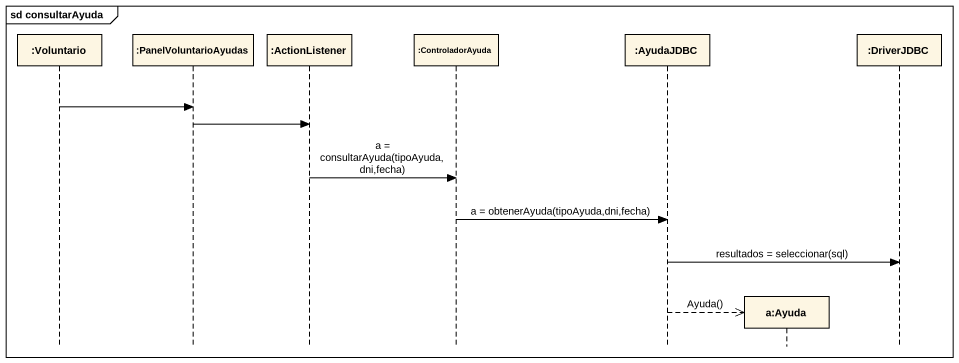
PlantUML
@startuml
mainframe sd consultarAyuda
hide footbox
participant ":Voluntario" as Voluntario
participant ":PanelVoluntarioAyudas" as PanelVoluntarioAyudas
participant ":ActionListener" as ActionListener
participant ":ControladorAyuda" as ControladorAyuda
participant ":AyudaJDBC" as AyudaJDBC
participant "a:Ayuda" as a_Ayuda
participant ":DriverJDBC" as DriverJDBC

Voluntario -> PanelVoluntarioAyudas
PanelVoluntarioAyudas -> ActionListener
ActionListener -> ControladorAyuda : a = consultarAyuda(tipoAyuda,dni,fecha)
ControladorAyuda -> AyudaJDBC : a = obtenerAyuda(tipoAyuda,dni,fecha)
AyudaJDBC -> DriverJDBC : resultados = seleccionar(sql)
AyudaJDBC -->> a_Ayuda ** : Ayuda()
@enduml
